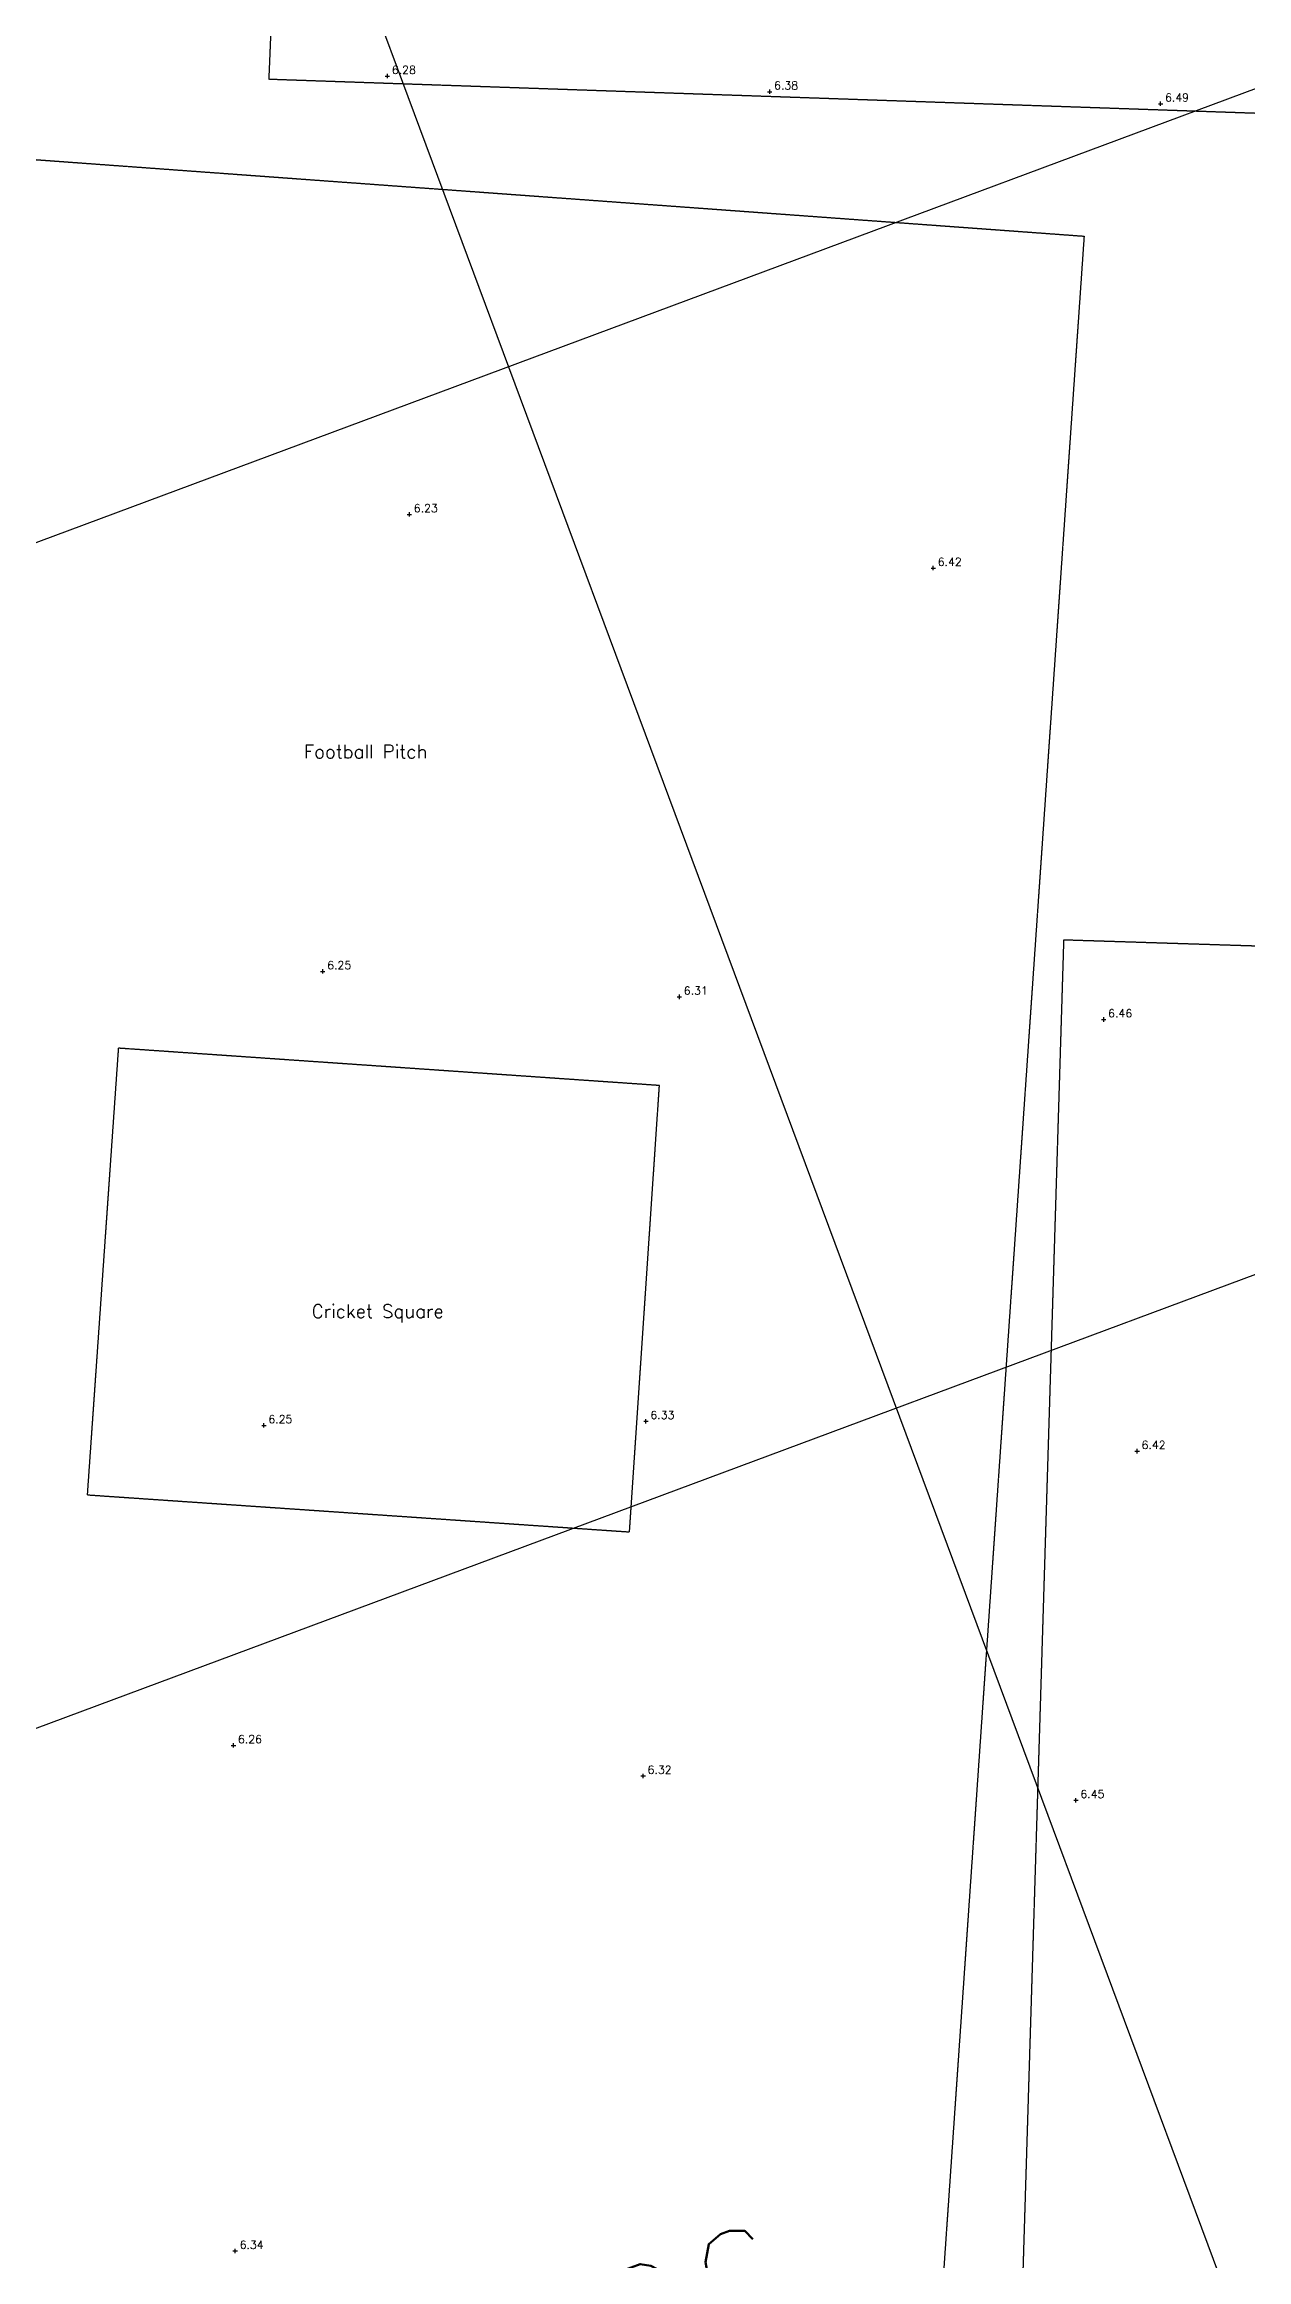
# Model space of a CAD drawing. Extents: x -4000 to 590500, y -6503 to 470250.
# Drawn here: x 80168 to 134256, y 186013 to 285682 of the extents above; entities that cross this region are included whole.
import ezdxf

# ---------------------------------------------------------------- set-up
doc = ezdxf.new("R2010")
doc.units = 0
doc.header["$LTSCALE"] = 0.0508
doc.linetypes.add('DASHED', pattern=[19.05, 12.7, -6.35])
for name, color, linetype in [('CONTROL', 1, 'CONTINUOUS'), ('GRID', 253, 'CONTINUOUS'), ('LEVEL', 1, 'CONTINUOUS'), ('SPORTS_PITCH', 5, 'DASHED'), ('TEXT', 7, 'CONTINUOUS')]:
    doc.layers.add(name, color=color, linetype=linetype)
doc.styles.add('ROMANS', font='Romans.shx')

msp = doc.modelspace()

# ---------------------------------------------------------------- linework, layer by layer
at = {"layer": 'GRID', "linetype": 'Continuous', "flags": 128}
for points in [[(202020, 0), (28875, 465000)], [(0, 233568), (535000, 432777)], [(0, 180214), (535000, 379423)]]:
    msp.add_lwpolyline(points, dxfattribs=at)
at = {"layer": 'LEVEL', "flags": 128}
for points in [[(95502, 284254), (95702, 284254)], [(95602, 284154), (95602, 284354)], [(112698, 283551), (112898, 283551)], [(112798, 283451), (112798, 283651)], [(130382, 282910), (130382, 283110)], [(130282, 283010), (130482, 283010)], [(96489, 264534), (96689, 264534)], [(96589, 264434), (96589, 264634)], [(120157, 262019), (120157, 262219)], [(120057, 262119), (120257, 262119)], [(92593, 243974), (92793, 243974)], [(92693, 243874), (92693, 244074)], [(108634, 242828), (108834, 242828)], [(108734, 242728), (108734, 242928)], [(127724, 241807), (127924, 241807)], [(127824, 241707), (127824, 241907)], [(89946, 223549), (90146, 223549)], [(90046, 223449), (90046, 223649)], [(107133, 223734), (107333, 223734)], [(107233, 223634), (107233, 223834)], [(129228, 222388), (129428, 222388)], [(129328, 222288), (129328, 222488)], [(88578, 209151), (88778, 209151)], [(88678, 209051), (88678, 209251)], [(107006, 207776), (107206, 207776)], [(107106, 207676), (107106, 207876)], [(126476, 206683), (126676, 206683)], [(126576, 206583), (126576, 206783)], [(88655, 186405), (88855, 186405)], [(88755, 186305), (88755, 186505)]]:
    msp.add_lwpolyline(points, dxfattribs=at)
at = {"layer": 'SPORTS_PITCH', "linetype": 'DASHED', "flags": 128}
for points in [[(209068, 280012), (90279, 284104), (92553, 338928), (211062, 334705)], [(120276, 180484), (57095, 184905), (63702, 281668), (126941, 277052), (120276, 180484)], [(123947, 177139), (126036, 245398), (250846, 241440), (248585, 173109)]]:
    msp.add_lwpolyline(points, close=True, dxfattribs=at)
msp.add_lwpolyline([(83497, 240518), (82097, 220425), (106493, 218756), (107839, 238837), (83497, 240518)], dxfattribs=at)

# ---------------------------------------------------------------- texts
at = {"layer": 'CONTROL', "linetype": 'Continuous', "style": 'ROMANS'}
msp.add_text('26', height=5000, rotation=20.42304, dxfattribs=at).set_placement((106308, 180233))
at = {"layer": 'LEVEL', "style": 'ROMANS'}
for s, p in [('6.28', (95802, 284354)), ('6.38', (112998, 283651)), ('6.49', (130582, 283110)), ('6.23', (96789, 264634)), ('6.42', (120357, 262219)), ('6.25', (92893, 244074)), ('6.31', (108934, 242928)), ('6.46', (128024, 241907)), ('6.25', (90246, 223649)), ('6.33', (107433, 223834)), ('6.42', (129528, 222488)), ('6.26', (88878, 209251)), ('6.32', (107306, 207876)), ('6.45', (126776, 206783)), ('6.34', (88955, 186505))]:
    msp.add_text(s, height=360, dxfattribs=at).set_placement(p)
at = {"layer": 'TEXT', "style": 'ROMANS'}
for s, p in [('Football Pitch', (91842, 253560)), ('Cricket Square', (92194, 228383))]:
    msp.add_text(s, height=600, dxfattribs=at).set_placement(p)

doc.saveas('drawing.dxf')
